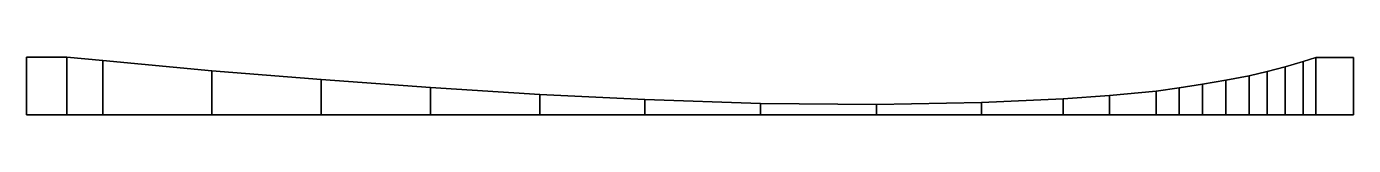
# Model space of a CAD drawing. Extents: x -276 to 277, y -24 to 0.
import ezdxf

# ---------------------------------------------------------------- set-up
doc = ezdxf.new("R2010")
doc.units = 0
doc.layers.add('METAL', color=160, linetype='CONTINUOUS')

msp = doc.modelspace()

# ---------------------------------------------------------------- meshes
at = {"layer": 'METAL'}
mesh = msp.add_polyface(dxfattribs=at)
corners = [(276.77, -0.19, 3.51), (276.77, -0.19, 3.51), (276.77, -0.19, 3.51), (276.77, -0.19, -2.75), (276.77, -0.19, -2.75), (276.77, -0.19, -2.75), (276.77, -24.16, 3.31), (276.77, -24.16, 3.31), (276.77, -24.16, 3.31), (276.77, -24.16, -2.55), (276.77, -24.16, -2.55), (276.77, -24.16, -2.55), (261.02, -0.18, 3.52), (261.02, -0.18, 3.52), (261.02, -0.18, -2.84), (261.02, -0.18, -2.84), (261.02, -24.16, 3.31), (261.02, -24.16, 3.31), (261.02, -24.16, -2.55), (261.02, -24.16, -2.55), (255.8, -1.85, 3.62), (255.8, -1.85, 3.62), (255.8, -1.85, -2.99), (255.8, -1.85, -2.99), (255.8, -24.16, 3.31), (255.8, -24.16, 3.31), (255.8, -24.16, -2.55), (255.8, -24.16, -2.55), (248.28, -4.07, 3.8), (248.28, -4.07, 3.8), (248.28, -4.07, -3.17), (248.28, -4.07, -3.17), (248.28, -24.16, 3.31), (248.28, -24.16, 3.31), (248.28, -24.16, -2.55), (248.28, -24.16, -2.55), (240.77, -6.05, 3.92), (240.77, -6.05, 3.92), (240.77, -6.05, -3.29), (240.77, -6.05, -3.29), (240.77, -24.16, 3.31), (240.77, -24.16, 3.31), (240.77, -24.16, -2.55), (240.77, -24.16, -2.55), (233.25, -7.77, 4.06), (233.25, -7.77, 4.06), (233.25, -7.77, -3.37), (233.25, -7.77, -3.37), (233.25, -24.16, 3.31), (233.25, -24.16, 3.31), (233.25, -24.16, -2.55), (233.25, -24.16, -2.55), (223.56, -9.61, 4.22), (223.56, -9.61, 4.22), (223.56, -9.61, -3.53), (223.56, -9.61, -3.53), (223.56, -24.16, 3.31), (223.56, -24.16, 3.31), (223.56, -24.16, -2.55), (223.56, -24.16, -2.55), (213.86, -11.31, 4.4), (213.86, -11.31, 4.4), (213.86, -11.31, -3.69), (213.86, -11.31, -3.69), (213.86, -24.16, 3.31), (213.86, -24.16, 3.31), (213.86, -24.16, -2.55), (213.86, -24.16, -2.55), (204.16, -12.83, 4.58), (204.16, -12.83, 4.58), (204.16, -12.83, -3.92), (204.16, -12.83, -3.92), (204.16, -24.16, 3.31), (204.16, -24.16, 3.31), (204.16, -24.16, -2.55), (204.16, -24.16, -2.55), (194.47, -14.18, 4.77), (194.47, -14.18, 4.77), (194.47, -14.18, -4.15), (194.47, -14.18, -4.15), (194.47, -24.16, 3.31), (194.47, -24.16, 3.31), (194.47, -24.16, -2.55), (194.47, -24.16, -2.55), (175.08, -16.02, 5.12), (175.08, -16.02, 5.12), (175.08, -16.02, -4.43), (175.08, -16.02, -4.43), (175.08, -24.16, 3.31), (175.08, -24.16, 3.31), (175.08, -24.16, -2.55), (175.08, -24.16, -2.55), (155.68, -17.49, 5.46), (155.68, -17.49, 5.46), (155.68, -17.49, -4.7), (155.68, -17.49, -4.7), (155.68, -24.16, 3.31), (155.68, -24.16, 3.31), (155.68, -24.16, -2.55), (155.68, -24.16, -2.55), (121.63, -18.99, 5.88), (121.63, -18.99, 5.88), (121.63, -18.99, -5.12), (121.63, -18.99, -5.12), (121.63, -24.16, 3.31), (121.63, -24.16, 3.31), (121.63, -24.16, -2.55), (121.63, -24.16, -2.55), (77.91, -19.87, 6.3), (77.91, -19.87, 6.3), (77.91, -19.87, -5.54), (77.91, -19.87, -5.54), (77.91, -24.16, 3.31), (77.91, -24.16, 3.31), (77.91, -24.16, -2.55), (77.91, -24.16, -2.55), (29.59, -19.35, 6.94), (29.59, -19.35, 6.94), (29.59, -19.35, -6.18), (29.59, -19.35, -6.18), (29.59, -24.16, 3.31), (29.59, -24.16, 3.31), (29.59, -24.16, -2.55), (29.59, -24.16, -2.55), (-18.73, -17.75, 7.43), (-18.73, -17.75, 7.43), (-18.73, -17.75, -6.67), (-18.73, -17.75, -6.67), (-18.73, -24.16, 3.31), (-18.73, -24.16, 3.31), (-18.73, -24.16, -2.55), (-18.73, -24.16, -2.55), (-62.45, -15.57, 8.09), (-62.45, -15.57, 8.09), (-62.45, -15.57, -7.33), (-62.45, -15.57, -7.33), (-62.45, -24.16, 3.31), (-62.45, -24.16, 3.31), (-62.45, -24.16, -2.55), (-62.45, -24.16, -2.55), (-108.03, -12.73, 8.67), (-108.03, -12.73, 8.67), (-108.03, -12.73, -7.91), (-108.03, -12.73, -7.91), (-108.03, -24.16, 3.31), (-108.03, -24.16, 3.31), (-108.03, -24.16, -2.55), (-108.03, -24.16, -2.55), (-153.6, -9.34, 9.09), (-153.6, -9.34, 9.09), (-153.6, -9.34, -8.47), (-153.6, -9.34, -8.47), (-153.6, -24.16, 3.31), (-153.6, -24.16, 3.31), (-153.6, -24.16, -2.55), (-153.6, -24.16, -2.55), (-199.18, -5.78, -9.09), (-199.18, -5.78, -9.09), (-199.18, -24.16, 3.31), (-199.18, -24.16, 3.31), (-199.18, -24.16, -2.55), (-199.18, -24.16, -2.55), (-199.18, -5.78, 9.72), (-199.18, -5.78, 9.72), (-244.75, -1.37, 10.25), (-244.75, -1.37, 10.25), (-244.75, -1.37, -9.63), (-244.75, -1.37, -9.63), (-244.75, -24.16, 3.31), (-244.75, -24.16, 3.31), (-244.75, -24.16, -2.55), (-244.75, -24.16, -2.55), (-259.72, 0, 10.62), (-259.72, 0, 10.62), (-259.72, 0, -10), (-259.72, 0, -10), (-259.72, -24.16, 3.31), (-259.72, -24.16, 3.31), (-259.72, -24.16, -2.55), (-259.72, -24.16, -2.55), (-276.5, 0, 10.62), (-276.5, 0, 10.62), (-276.5, 0, 10.62), (-276.5, 0, -10), (-276.5, 0, -10), (-276.5, 0, -10), (-276.5, -24.16, 3.31), (-276.5, -24.16, 3.31), (-276.5, -24.16, 3.31), (-276.5, -24.16, -2.55), (-276.5, -24.16, -2.55), (-276.5, -24.16, -2.55)]
mesh.append_faces([[corners[k] for k in face] for face in [(94, 98, 106, 102), (96, 92, 100, 104), (99, 97, 105, 107), (9, 3, 0, 6), (87, 85, 77, 79), (185, 191, 188, 182), (46, 38, 42, 50), (78, 70, 74, 82), (94, 86, 90, 98), (151, 155, 161, 157), (40, 36, 44, 48), (72, 68, 76, 80), (88, 84, 92, 96), (159, 153, 149, 163), (43, 41, 49, 51), (75, 73, 81, 83), (91, 89, 97, 99), (154, 152, 158, 160), (148, 150, 156, 162), (103, 101, 93, 95), (37, 39, 47, 45), (69, 71, 79, 77), (189, 184, 175, 179), (181, 186, 176, 173), (187, 190, 178, 177), (183, 180, 172, 174), (119, 122, 131, 127), (179, 175, 167, 171), (121, 117, 125, 129), (173, 176, 169, 165), (123, 120, 128, 130), (177, 178, 170, 168), (116, 118, 126, 124), (174, 172, 164, 166), (14, 4, 10, 18), (7, 2, 12, 16), (11, 8, 17, 19), (1, 5, 15, 13), (30, 22, 26, 34), (24, 20, 28, 32), (27, 25, 33, 35), (21, 23, 31, 29), (22, 14, 18, 26), (16, 12, 20, 24), (19, 17, 25, 27), (13, 15, 23, 21), (38, 30, 34, 42), (32, 28, 36, 40), (35, 33, 41, 43), (29, 31, 39, 37), (62, 54, 58, 66), (56, 52, 60, 64), (59, 57, 65, 67), (53, 55, 63, 61), (54, 46, 50, 58), (48, 44, 52, 56), (51, 49, 57, 59), (45, 47, 55, 53), (135, 139, 147, 143), (143, 147, 155, 151), (171, 167, 157, 161), (145, 136, 133, 141), (153, 145, 141, 149), (163, 165, 169, 159), (138, 137, 144, 146), (146, 144, 152, 154), (168, 170, 160, 158), (132, 134, 142, 140), (140, 142, 150, 148), (166, 164, 162, 156), (95, 93, 85, 87), (86, 78, 82, 90), (80, 76, 84, 88), (83, 81, 89, 91), (70, 62, 66, 74), (64, 60, 68, 72), (67, 65, 73, 75), (61, 63, 71, 69), (102, 106, 114, 110), (110, 114, 122, 119), (139, 135, 127, 131), (104, 100, 108, 112), (112, 108, 117, 121), (133, 136, 129, 125), (107, 105, 113, 115), (115, 113, 120, 123), (137, 138, 130, 128), (101, 103, 111, 109), (109, 111, 118, 116), (134, 132, 124, 126)]])

doc.saveas('drawing.dxf')
